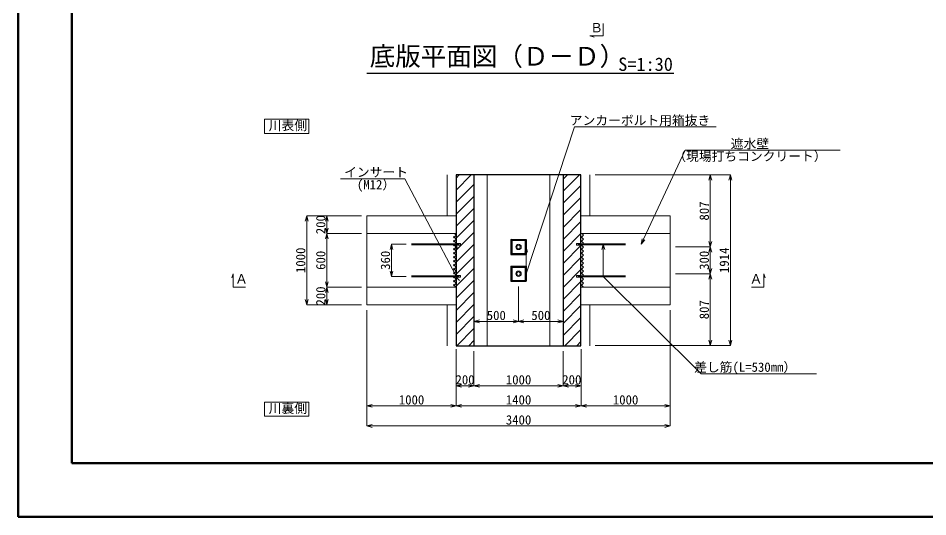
# Model space of a CAD drawing. Header units: millimetres. Extents: x 0 to 25230, y 0 to 17820.
# Drawn here: x 0 to 10200, y 0 to 5591 of the extents above; entities that cross this region are included whole.
import ezdxf
from ezdxf import colors
from ezdxf.entities.mleader import LeaderData, LeaderLine
from ezdxf.enums import TextEntityAlignment as Align
from ezdxf.math import Vec2, Vec3

# ---------------------------------------------------------------- set-up
doc = ezdxf.new("R2010")
doc.units = ezdxf.units.MM
doc.header["$LTSCALE"] = 30
doc.linetypes.add('HIDDEN2', pattern=[4.7625, 3.175, -1.5875])
for name, color, linetype, lineweight in [('0その他', 7, 'Continuous', 13), ('0寸法', 7, 'Continuous', 5), ('0文字', 41, 'Continuous', 5), ('1Pca-BOX', 3, 'Continuous', 25), ('1アンカーボルト孔', 30, 'Continuous', 13), ('1打継ぎ処理', 8, 'Continuous', 9), ('1箱抜き・可とう切欠', 30, 'Continuous', 25), ('2均し基礎コンクリート', 140, 'Continuous', 13), ('2現場打ち・増しコン', 1, 'HIDDEN2', 13), ('3インサート', 32, 'Continuous', 13), ('3差し筋', 71, 'Continuous', 25), ('4鉄筋補助', 8, 'Continuous', 5), ('D-TTL', 2, 'Continuous', 50)]:
    doc.layers.add(name, color=color, linetype=linetype, lineweight=lineweight)
doc.layers.add('0タイトル', color=7, linetype='Continuous')
doc.styles.get("Standard").update_dxf_attribs({"font": 'MS Gothic.ttf'})
doc.styles.add('寸法文字', font='MS Gothic.ttf')
doc.dimstyles.get("Standard").update_dxf_attribs({"dimscale": 30, "dimtxt": 3.5, "dimasz": 2, "dimexe": 0, "dimexo": 2, "dimgap": 0.5, "dimtad": 1, "dimdec": 0, "dimzin": 1, "dimdsep": 46, "dimtxsty": '寸法文字', "dimblk": 'OPEN30', "dimcen": 2.5, "dimclrd": 256, "dimclre": 256, "dimclrt": 256, "dimadec": 0, "dimazin": 0, "dimtfac": 1, "dimtdec": 0, "dimtmove": 0, "dimatfit": 3, "dimldrblk": 'OPEN30', "dimfxl": 1, "dimlwd": -1, "dimlwe": -1, "dimarcsym": 0})

# ---------------------------------------------------------------- blocks, each defined once
blk = doc.blocks.new('アンカーボルト箱抜_平面')
at = {"layer": '1アンカーボルト孔'}
for radius in [30, 20]:
    blk.add_circle((0, 0), radius, dxfattribs=at)
at = {"layer": '1箱抜き・可とう切欠'}
for p, q in [((-85, -85), (-85, 85)), ((-85, 85), (85, 85)), ((-75, 75), (-85, 85)), ((-75, -75), (-75, 75)), ((-75, 75), (75, 75)), ((75, 75), (85, 85)), ((75, -75), (75, 75)), ((85, -85), (85, 85)), ((-75, -75), (-85, -85)), ((-85, -85), (85, -85)), ((-75, -75), (75, -75)), ((75, -75), (85, -85))]:
    blk.add_line(p, q, dxfattribs=at)
blk = doc.blocks.new('A$C357E2984')
at = {"layer": '3インサート'}
for p, q in [((-50, 9.5), (0, 9.5)), ((-50, -9.5), (-50, 9.5)), ((-30, 6.5), (0, 6.5)), ((-30, -6.5), (-30, 6.5)), ((0, 9.5), (0, -9.5)), ((0, -9.5), (-50, -9.5)), ((0, -6.5), (-30, -6.5))]:
    blk.add_line(p, q, dxfattribs=at)
blk = doc.blocks.new('_Open30')
at = {"color": 0, "linetype": 'ByBlock', "lineweight": -2}
for p, q in [((-1, 0.27), (0, 0)), ((0, 0), (-1, -0.27)), ((0, 0), (-1, 0))]:
    blk.add_line(p, q, dxfattribs=at)
blk = doc.blocks.new('*D49')
at = {"layer": '0寸法', "transparency": 16777216}
for p, q in [((4351, 3056), (4186, 3056)), ((4186, 2996), (4186, 2756)), ((4351, 2696), (4186, 2696))]:
    blk.add_line(p, q, dxfattribs=at)
at = {"layer": 'Defpoints', "color": 0, "transparency": 16777216}
for p in [(4411, 3056), (4186, 2696), (4411, 2696)]:
    blk.add_point(p, dxfattribs=at)
at = {"layer": '0寸法', "transparency": 16777216, "xscale": 60, "yscale": 60, "zscale": 60}
for p, rotation in [((4186, 3056), 90), ((4186, 2696), 270)]:
    blk.add_blockref('_Open30', p, dxfattribs=dict(at, rotation=rotation))
at = {"layer": '0寸法', "transparency": 16777216, "insert": (4118, 2876), "char_height": 105, "attachment_point": 5, "rotation": 90, "style": '寸法文字'}
blk.add_mtext('360', dxfattribs=at)
blk = doc.blocks.new('*D50')
at = {"layer": '0寸法', "transparency": 16777216}
for p, q in [((3851, 3176), (3461, 3176)), ((3461, 3116), (3461, 2636)), ((3851, 2576), (3461, 2576))]:
    blk.add_line(p, q, dxfattribs=at)
at = {"layer": 'Defpoints', "color": 0, "transparency": 16777216}
for p in [(3911, 3176), (3461, 2576), (3911, 2576)]:
    blk.add_point(p, dxfattribs=at)
at = {"layer": '0寸法', "transparency": 16777216, "xscale": 60, "yscale": 60, "zscale": 60}
for p, rotation in [((3461, 3176), 90), ((3461, 2576), 270)]:
    blk.add_blockref('_Open30', p, dxfattribs=dict(at, rotation=rotation))
at = {"layer": '0寸法', "transparency": 16777216, "insert": (3393, 2876), "char_height": 105, "attachment_point": 5, "rotation": 90, "style": '寸法文字'}
blk.add_mtext('600', dxfattribs=at)
blk = doc.blocks.new('*D51')
at = {"layer": '0寸法', "transparency": 16777216}
for p, q in [((3911, 2316), (3911, 1244)), ((4911, 1878), (4911, 1244)), ((4851, 1244), (3971, 1244))]:
    blk.add_line(p, q, dxfattribs=at)
at = {"layer": 'Defpoints', "color": 0, "transparency": 16777216}
for p in [(3911, 2376), (4911, 1938), (3911, 1244)]:
    blk.add_point(p, dxfattribs=at)
at = {"layer": '0寸法', "transparency": 16777216, "xscale": 60, "yscale": 60, "zscale": 60, "rotation": 180}
blk.add_blockref('_Open30', (3911, 1244), dxfattribs=at)
at = {"layer": '0寸法', "transparency": 16777216, "xscale": 60, "yscale": 60, "zscale": 60}
blk.add_blockref('_Open30', (4911, 1244), dxfattribs=at)
at = {"layer": '0寸法', "transparency": 16777216, "insert": (4411, 1311), "char_height": 105, "attachment_point": 5, "style": '寸法文字'}
blk.add_mtext('1000', dxfattribs=at)
blk = doc.blocks.new('*D46')
at = {"layer": '0寸法', "transparency": 16777216}
for p, q in [((3851, 2576), (3461, 2576)), ((3461, 2516), (3461, 2436)), ((3851, 2376), (3461, 2376))]:
    blk.add_line(p, q, dxfattribs=at)
at = {"layer": 'Defpoints', "color": 0, "transparency": 16777216}
for p in [(3911, 2576), (3461, 2376), (3911, 2376)]:
    blk.add_point(p, dxfattribs=at)
at = {"layer": '0寸法', "transparency": 16777216, "xscale": 60, "yscale": 60, "zscale": 60}
for p, rotation in [((3461, 2576), 90), ((3461, 2376), 270)]:
    blk.add_blockref('_Open30', p, dxfattribs=dict(at, rotation=rotation))
at = {"layer": '0寸法', "transparency": 16777216, "insert": (3393, 2476), "char_height": 105, "attachment_point": 5, "rotation": 90, "style": '寸法文字'}
blk.add_mtext('200', dxfattribs=at)
blk = doc.blocks.new('*D47')
at = {"layer": '0寸法', "transparency": 16777216}
for p, q in [((3851, 3376), (3461, 3376)), ((3461, 3236), (3461, 3316)), ((3851, 3176), (3461, 3176))]:
    blk.add_line(p, q, dxfattribs=at)
at = {"layer": 'Defpoints', "color": 0, "transparency": 16777216}
for p in [(3461, 3376), (3911, 3376), (3911, 3176)]:
    blk.add_point(p, dxfattribs=at)
at = {"layer": '0寸法', "transparency": 16777216, "xscale": 60, "yscale": 60, "zscale": 60}
for p, rotation in [((3461, 3376), 90), ((3461, 3176), 270)]:
    blk.add_blockref('_Open30', p, dxfattribs=dict(at, rotation=rotation))
at = {"layer": '0寸法', "transparency": 16777216, "insert": (3393, 3276), "char_height": 105, "attachment_point": 5, "rotation": 90, "style": '寸法文字'}
blk.add_mtext('200', dxfattribs=at)
blk = doc.blocks.new('*D48')
at = {"layer": '0寸法', "transparency": 16777216}
for p, q in [((3851, 3376), (3236, 3376)), ((3236, 3316), (3236, 2436)), ((3851, 2376), (3236, 2376))]:
    blk.add_line(p, q, dxfattribs=at)
at = {"layer": 'Defpoints', "color": 0, "transparency": 16777216}
for p in [(3911, 3376), (3236, 2376), (3911, 2376)]:
    blk.add_point(p, dxfattribs=at)
at = {"layer": '0寸法', "transparency": 16777216, "xscale": 60, "yscale": 60, "zscale": 60}
for p, rotation in [((3236, 3376), 90), ((3236, 2376), 270)]:
    blk.add_blockref('_Open30', p, dxfattribs=dict(at, rotation=rotation))
at = {"layer": '0寸法', "transparency": 16777216, "insert": (3168, 2876), "char_height": 105, "attachment_point": 5, "rotation": 90, "style": '寸法文字'}
blk.add_mtext('1000', dxfattribs=at)
blk = doc.blocks.new('*D52')
at = {"layer": '0寸法', "transparency": 16777216}
for p, q in [((7311, 2316), (7311, 1244)), ((6311, 1878), (6311, 1244)), ((7251, 1244), (6371, 1244))]:
    blk.add_line(p, q, dxfattribs=at)
at = {"layer": 'Defpoints', "color": 0, "transparency": 16777216}
for p in [(7311, 2376), (6311, 1938), (6311, 1244)]:
    blk.add_point(p, dxfattribs=at)
at = {"layer": '0寸法', "transparency": 16777216, "xscale": 60, "yscale": 60, "zscale": 60, "rotation": 180}
blk.add_blockref('_Open30', (6311, 1244), dxfattribs=at)
at = {"layer": '0寸法', "transparency": 16777216, "xscale": 60, "yscale": 60, "zscale": 60}
blk.add_blockref('_Open30', (7311, 1244), dxfattribs=at)
at = {"layer": '0寸法', "transparency": 16777216, "insert": (6811, 1311), "char_height": 105, "attachment_point": 5, "style": '寸法文字'}
blk.add_mtext('1000', dxfattribs=at)
blk = doc.blocks.new('*D53')
at = {"layer": '0寸法', "transparency": 16777216}
for p, q in [((7371, 2726), (7761, 2726)), ((7761, 1979), (7761, 2666)), ((6471, 1919), (7761, 1919))]:
    blk.add_line(p, q, dxfattribs=at)
at = {"layer": 'Defpoints', "color": 0, "transparency": 16777216}
for p in [(7311, 2726), (7761, 2726), (6411, 1919)]:
    blk.add_point(p, dxfattribs=at)
at = {"layer": '0寸法', "transparency": 16777216, "xscale": 60, "yscale": 60, "zscale": 60}
for p, rotation in [((7761, 2726), 90), ((7761, 1919), 270)]:
    blk.add_blockref('_Open30', p, dxfattribs=dict(at, rotation=rotation))
at = {"layer": '0寸法', "transparency": 16777216, "insert": (7693, 2322), "char_height": 105, "attachment_point": 5, "rotation": 90, "style": '寸法文字'}
blk.add_mtext('807', dxfattribs=at)
blk = doc.blocks.new('*D54')
at = {"layer": '0寸法', "transparency": 16777216}
for p, q in [((6471, 3833), (7986, 3833)), ((7986, 1979), (7986, 3773)), ((6471, 1919), (7986, 1919))]:
    blk.add_line(p, q, dxfattribs=at)
at = {"layer": 'Defpoints', "color": 0, "transparency": 16777216}
for p in [(6411, 3833), (7986, 3833), (6411, 1919)]:
    blk.add_point(p, dxfattribs=at)
at = {"layer": '0寸法', "transparency": 16777216, "xscale": 60, "yscale": 60, "zscale": 60}
for p, rotation in [((7986, 3833), 90), ((7986, 1919), 270)]:
    blk.add_blockref('_Open30', p, dxfattribs=dict(at, rotation=rotation))
at = {"layer": '0寸法', "transparency": 16777216, "insert": (7918, 2876), "char_height": 105, "attachment_point": 5, "rotation": 90, "style": '寸法文字'}
blk.add_mtext('1914', dxfattribs=at)
blk = doc.blocks.new('*D55')
at = {"layer": '0寸法', "transparency": 16777216}
for p, q in [((6471, 3833), (7761, 3833)), ((7761, 3086), (7761, 3773)), ((7371, 3026), (7761, 3026))]:
    blk.add_line(p, q, dxfattribs=at)
at = {"layer": 'Defpoints', "color": 0, "transparency": 16777216}
for p in [(6411, 3833), (7761, 3833), (7311, 3026)]:
    blk.add_point(p, dxfattribs=at)
at = {"layer": '0寸法', "transparency": 16777216, "xscale": 60, "yscale": 60, "zscale": 60}
for p, rotation in [((7761, 3833), 90), ((7761, 3026), 270)]:
    blk.add_blockref('_Open30', p, dxfattribs=dict(at, rotation=rotation))
at = {"layer": '0寸法', "transparency": 16777216, "insert": (7693, 3429), "char_height": 105, "attachment_point": 5, "rotation": 90, "style": '寸法文字'}
blk.add_mtext('807', dxfattribs=at)
blk = doc.blocks.new('*D56')
at = {"layer": '0寸法', "transparency": 16777216}
for p, q in [((4911, 1859), (4911, 1244)), ((6311, 1859), (6311, 1244)), ((6251, 1244), (4971, 1244))]:
    blk.add_line(p, q, dxfattribs=at)
at = {"layer": 'Defpoints', "color": 0, "transparency": 16777216}
for p in [(4911, 1919), (6311, 1919), (4911, 1244)]:
    blk.add_point(p, dxfattribs=at)
at = {"layer": '0寸法', "transparency": 16777216, "xscale": 60, "yscale": 60, "zscale": 60, "rotation": 180}
blk.add_blockref('_Open30', (4911, 1244), dxfattribs=at)
at = {"layer": '0寸法', "transparency": 16777216, "xscale": 60, "yscale": 60, "zscale": 60}
blk.add_blockref('_Open30', (6311, 1244), dxfattribs=at)
at = {"layer": '0寸法', "transparency": 16777216, "insert": (5611, 1311), "char_height": 105, "attachment_point": 5, "style": '寸法文字'}
blk.add_mtext('1400', dxfattribs=at)
blk = doc.blocks.new('*D57')
at = {"layer": '0寸法', "transparency": 16777216}
for p, q in [((4911, 1859), (4911, 1469)), ((5111, 1859), (5111, 1469)), ((4971, 1469), (5051, 1469))]:
    blk.add_line(p, q, dxfattribs=at)
at = {"layer": 'Defpoints', "color": 0, "transparency": 16777216}
for p in [(4911, 1919), (5111, 1919), (5111, 1469)]:
    blk.add_point(p, dxfattribs=at)
at = {"layer": '0寸法', "transparency": 16777216, "xscale": 60, "yscale": 60, "zscale": 60, "rotation": 180}
blk.add_blockref('_Open30', (4911, 1469), dxfattribs=at)
at = {"layer": '0寸法', "transparency": 16777216, "xscale": 60, "yscale": 60, "zscale": 60}
blk.add_blockref('_Open30', (5111, 1469), dxfattribs=at)
at = {"layer": '0寸法', "transparency": 16777216, "insert": (5011, 1536), "char_height": 105, "attachment_point": 5, "style": '寸法文字'}
blk.add_mtext('200', dxfattribs=at)
blk = doc.blocks.new('*D58')
at = {"layer": '0寸法', "transparency": 16777216}
for p, q in [((5111, 1859), (5111, 1469)), ((6111, 1859), (6111, 1469)), ((5171, 1469), (6051, 1469))]:
    blk.add_line(p, q, dxfattribs=at)
at = {"layer": 'Defpoints', "color": 0, "transparency": 16777216}
for p in [(5111, 1919), (6111, 1919), (6111, 1469)]:
    blk.add_point(p, dxfattribs=at)
at = {"layer": '0寸法', "transparency": 16777216, "xscale": 60, "yscale": 60, "zscale": 60, "rotation": 180}
blk.add_blockref('_Open30', (5111, 1469), dxfattribs=at)
at = {"layer": '0寸法', "transparency": 16777216, "xscale": 60, "yscale": 60, "zscale": 60}
blk.add_blockref('_Open30', (6111, 1469), dxfattribs=at)
at = {"layer": '0寸法', "transparency": 16777216, "insert": (5611, 1536), "char_height": 105, "attachment_point": 5, "style": '寸法文字'}
blk.add_mtext('1000', dxfattribs=at)
blk = doc.blocks.new('*D59')
at = {"layer": '0寸法', "transparency": 16777216}
for p, q in [((6111, 1859), (6111, 1469)), ((6311, 1859), (6311, 1469)), ((6171, 1469), (6251, 1469))]:
    blk.add_line(p, q, dxfattribs=at)
at = {"layer": 'Defpoints', "color": 0, "transparency": 16777216}
for p in [(6111, 1919), (6311, 1919), (6311, 1469)]:
    blk.add_point(p, dxfattribs=at)
at = {"layer": '0寸法', "transparency": 16777216, "xscale": 60, "yscale": 60, "zscale": 60, "rotation": 180}
blk.add_blockref('_Open30', (6111, 1469), dxfattribs=at)
at = {"layer": '0寸法', "transparency": 16777216, "xscale": 60, "yscale": 60, "zscale": 60}
blk.add_blockref('_Open30', (6311, 1469), dxfattribs=at)
at = {"layer": '0寸法', "transparency": 16777216, "insert": (6208, 1536), "char_height": 105, "attachment_point": 5, "style": '寸法文字'}
blk.add_mtext('200', dxfattribs=at)
blk = doc.blocks.new('*D60')
at = {"layer": '0寸法', "transparency": 16777216}
for p, q in [((3911, 2316), (3911, 1019)), ((7311, 2316), (7311, 1019)), ((7251, 1019), (3971, 1019))]:
    blk.add_line(p, q, dxfattribs=at)
at = {"layer": 'Defpoints', "color": 0, "transparency": 16777216}
for p in [(3911, 2376), (7311, 2376), (3911, 1019)]:
    blk.add_point(p, dxfattribs=at)
at = {"layer": '0寸法', "transparency": 16777216, "xscale": 60, "yscale": 60, "zscale": 60, "rotation": 180}
blk.add_blockref('_Open30', (3911, 1019), dxfattribs=at)
at = {"layer": '0寸法', "transparency": 16777216, "xscale": 60, "yscale": 60, "zscale": 60}
blk.add_blockref('_Open30', (7311, 1019), dxfattribs=at)
at = {"layer": '0寸法', "transparency": 16777216, "insert": (5611, 1086), "char_height": 105, "attachment_point": 5, "style": '寸法文字'}
blk.add_mtext('3400', dxfattribs=at)
blk = doc.blocks.new('*D61')
at = {"layer": '0寸法', "transparency": 16777216}
for p, q in [((5111, 2581), (5111, 2191)), ((5611, 2581), (5611, 2191)), ((5171, 2191), (5551, 2191))]:
    blk.add_line(p, q, dxfattribs=at)
at = {"layer": 'Defpoints', "color": 0, "transparency": 16777216}
for p in [(5111, 2641), (5611, 2641), (5611, 2191)]:
    blk.add_point(p, dxfattribs=at)
at = {"layer": '0寸法', "transparency": 16777216, "xscale": 60, "yscale": 60, "zscale": 60, "rotation": 180}
blk.add_blockref('_Open30', (5111, 2191), dxfattribs=at)
at = {"layer": '0寸法', "transparency": 16777216, "xscale": 60, "yscale": 60, "zscale": 60}
blk.add_blockref('_Open30', (5611, 2191), dxfattribs=at)
at = {"layer": '0寸法', "transparency": 16777216, "insert": (5361, 2258), "char_height": 105, "attachment_point": 5, "style": '寸法文字'}
blk.add_mtext('500', dxfattribs=at)
blk = doc.blocks.new('*D62')
at = {"layer": '0寸法', "transparency": 16777216}
for p, q in [((5611, 2581), (5611, 2191)), ((6111, 2581), (6111, 2191)), ((5671, 2191), (6051, 2191))]:
    blk.add_line(p, q, dxfattribs=at)
at = {"layer": 'Defpoints', "color": 0, "transparency": 16777216}
for p in [(5611, 2641), (6111, 2641), (6111, 2191)]:
    blk.add_point(p, dxfattribs=at)
at = {"layer": '0寸法', "transparency": 16777216, "xscale": 60, "yscale": 60, "zscale": 60, "rotation": 180}
blk.add_blockref('_Open30', (5611, 2191), dxfattribs=at)
at = {"layer": '0寸法', "transparency": 16777216, "xscale": 60, "yscale": 60, "zscale": 60}
blk.add_blockref('_Open30', (6111, 2191), dxfattribs=at)
at = {"layer": '0寸法', "transparency": 16777216, "insert": (5861, 2258), "char_height": 105, "attachment_point": 5, "style": '寸法文字'}
blk.add_mtext('500', dxfattribs=at)
blk = doc.blocks.new('*D81')
at = {"layer": '0寸法', "transparency": 16777216}
for p, q in [((7371, 3026), (7761, 3026)), ((7761, 2786), (7761, 2966)), ((7371, 2726), (7761, 2726))]:
    blk.add_line(p, q, dxfattribs=at)
at = {"layer": 'Defpoints', "color": 0, "transparency": 16777216}
for p in [(7311, 3026), (7761, 3026), (7311, 2726)]:
    blk.add_point(p, dxfattribs=at)
at = {"layer": '0寸法', "transparency": 16777216, "xscale": 60, "yscale": 60, "zscale": 60}
for p, rotation in [((7761, 3026), 90), ((7761, 2726), 270)]:
    blk.add_blockref('_Open30', p, dxfattribs=dict(at, rotation=rotation))
at = {"layer": '0寸法', "transparency": 16777216, "insert": (7693, 2876), "char_height": 105, "attachment_point": 5, "rotation": 90, "style": '寸法文字'}
blk.add_mtext('300', dxfattribs=at)

msp = doc.modelspace()

# ---------------------------------------------------------------- hatches: boundary and pattern name
at = {"layer": '0その他'}
h = msp.add_hatch(dxfattribs=at)
h.set_pattern_fill('ANSI31', color=256, scale=30)
h.set_pattern_definition([(45, (-54099.48, 15.335), (-67.35192, 67.35192), [])])
h.paths.add_polyline_path([(4910.6, 1918.67), (5110.6, 1918.67), (5110.6, 3832.67), (4910.6, 3832.67)])
h.paths.add_polyline_path([(6310.6, 3832.67), (6110.6, 3832.67), (6110.6, 1918.67), (6310.6, 1918.67)])
at = {"layer": '1打継ぎ処理'}
h = msp.add_hatch(dxfattribs=at)
h.set_pattern_fill('ANSI37', color=256, scale=10)
h.set_pattern_definition([(45, (-104559.484, 15.335), (-22.45064, 22.45064), []), (135, (-104559.484, 15.335), (-22.45064, -22.45064), [])])
h.paths.add_polyline_path([(4910.6, 3175.67), (4880.6, 3175.67), (4880.6, 2575.67), (4910.6, 2575.67)])
h = msp.add_hatch(dxfattribs=at)
h.set_pattern_fill('ANSI37', color=256, scale=10)
h.set_pattern_definition([(45, (-103129.484, 15.335), (-22.45064, 22.45064), []), (135, (-103129.484, 15.335), (-22.45064, -22.45064), [])])
h.paths.add_polyline_path([(6340.6, 3175.67), (6310.6, 3175.67), (6310.6, 2575.67), (6340.6, 2575.67)])

# ---------------------------------------------------------------- linework, layer by layer
at = {"layer": '0タイトル'}
msp.add_line((3909.54, 4975.46), (7350.56, 4975.46), dxfattribs=at)
at = {"layer": '0文字'}
for points in [[(6560.6, 5530.79), (6560.6, 5391.69), (6410.02, 5391.69), (6458.49, 5377.03)], [(2549.7, 2575.67), (2410.6, 2575.67), (2410.6, 2726.25), (2395.93, 2677.77)], [(8221.5, 2575.67), (8360.6, 2575.67), (8360.6, 2726.25), (8375.26, 2677.77)]]:
    msp.add_lwpolyline(points, dxfattribs=at)
for points in [[(2760.6, 4458.07), (3260.6, 4458.07), (3260.6, 4299.62), (2760.6, 4299.62)], [(2760.6, 1286.86), (3260.6, 1286.86), (3260.6, 1128.41), (2760.6, 1128.41)]]:
    msp.add_lwpolyline(points, close=True, dxfattribs=at)
at = {"layer": '1Pca-BOX'}
for p, q in [((5110.6, 3832.67), (5110.6, 1918.67)), ((6110.6, 3832.67), (6110.6, 1918.67))]:
    msp.add_line(p, q, dxfattribs=at)
at = {"layer": '1Pca-BOX', "lineweight": 9}
for p, q in [((5260.6, 3832.67), (5260.6, 1918.67)), ((5960.6, 3832.67), (5960.6, 1918.67))]:
    msp.add_line(p, q, dxfattribs=at)
at = {"layer": '1Pca-BOX'}
msp.add_lwpolyline([(4910.6, 1918.67), (6310.6, 1918.67), (6310.6, 3832.67), (4910.6, 3832.67)], close=True, dxfattribs=at)
at = {"layer": '1打継ぎ処理'}
msp.add_line((4910.6, 2686.17), (4947.55, 2651.37), dxfattribs=at)
at = {"layer": '2均し基礎コンクリート', "linetype": 'ByBlock'}
for p, q in [((4810.6, 3375.67), (4810.6, 3832.67)), ((6410.6, 3375.67), (6410.6, 3832.67)), ((4810.6, 1918.67), (4810.6, 2375.67)), ((6410.6, 1918.67), (6410.6, 2375.67))]:
    msp.add_line(p, q, dxfattribs=at)
at = {"layer": '2現場打ち・増しコン', "linetype": 'ByBlock'}
for p, q in [((3910.6, 2375.67), (3910.6, 3375.67)), ((7310.6, 2375.67), (7310.6, 3375.67)), ((3910.6, 3175.67), (4910.6, 3175.67)), ((7310.6, 3175.67), (6310.6, 3175.67)), ((4910.6, 2575.67), (3910.6, 2575.67)), ((6310.6, 2575.67), (7310.6, 2575.67))]:
    msp.add_line(p, q, dxfattribs=at)
for points in [[(3910.6, 3375.67), (4910.6, 3375.67)], [(6310.6, 3375.67), (7310.6, 3375.67)], [(3910.6, 2375.67), (4910.6, 2375.67)], [(6310.6, 2375.67), (7310.6, 2375.67)]]:
    msp.add_lwpolyline(points, dxfattribs=at)
at = {"layer": '3差し筋'}
for p, q in [((4910.6, 3055.67), (4410.6, 3055.67)), ((6310.6, 3055.67), (6810.6, 3055.67)), ((4910.6, 2695.67), (4410.6, 2695.67)), ((6310.6, 2695.67), (6810.6, 2695.67))]:
    msp.add_line(p, q, dxfattribs=at)
at = {"layer": '4鉄筋補助'}
for p, q in [((4910.6, 3062.17), (4410.6, 3062.17)), ((6310.6, 3062.17), (6810.6, 3062.17)), ((4910.6, 3049.17), (4410.6, 3049.17)), ((6310.6, 3049.17), (6810.6, 3049.17)), ((4910.6, 2702.17), (4410.6, 2702.17)), ((4910.6, 2689.17), (4410.6, 2689.17)), ((6310.6, 2702.17), (6810.6, 2702.17)), ((6310.6, 2689.17), (6810.6, 2689.17))]:
    msp.add_line(p, q, dxfattribs=at)
at = {"layer": 'D-TTL'}
for points in [[(0, 0), (25230, 0), (25230, 17820), (0, 17820)], [(600, 600), (24630, 600), (24630, 17220), (600, 17220)]]:
    msp.add_lwpolyline(points, close=True, dxfattribs=at)

# ---------------------------------------------------------------- block references
at = {"layer": '1アンカーボルト孔', "rotation": 270}
for p in [(5610.6, 3025.67), (5610.6, 2725.67)]:
    msp.add_blockref('アンカーボルト箱抜_平面', p, dxfattribs=at)
at = {"layer": '3インサート', "xscale": -1}
msp.add_blockref('A$C357E2984', (4910.6, 3055.67), dxfattribs=at)
at = {"layer": '3インサート'}
msp.add_blockref('A$C357E2984', (6310.6, 3055.67), dxfattribs=at)
at = {"layer": '3インサート', "rotation": 180}
msp.add_blockref('A$C357E2984', (4910.6, 2695.67), dxfattribs=at)
at = {"layer": '3インサート', "xscale": -1, "rotation": 180}
msp.add_blockref('A$C357E2984', (6310.6, 2695.67), dxfattribs=at)

# ---------------------------------------------------------------- texts
at = {"layer": '0タイトル', "style": '寸法文字'}
msp.add_text('底版平面図（Ｄ－Ｄ）', height=210, dxfattribs=at).set_placement((5373.42, 4996.01), align=Align.BOTTOM_CENTER)
msp.add_text('S=1:30', height=150, dxfattribs=at).set_placement((6728.95, 4999.92))
at = {"layer": '0文字'}
for s, p in [('Ｂ', (6413.67, 5431.99)), ('川表側', (2809.36, 4335.19)), ('Ａ', (2432.35, 2615.96)), ('Ａ', (8202.4, 2615.96)), ('川裏側', (2809.36, 1163.98))]:
    msp.add_text(s, height=105, dxfattribs=at).set_placement(p)

# ---------------------------------------------------------------- dimensions: what is measured, and where the dimension line sits
at = {"layer": '0寸法'}
for base, p1, p2, angle, picture, middle in [((7985.6, 3832.67), (6410.6, 1918.67), (6410.6, 3832.67), 90, '*D54', (7918.1, 2875.67)), ((7760.6, 3832.67), (7310.6, 3025.67), (6410.6, 3832.67), 90, '*D55', (7693.1, 3429.17)), ((3235.6, 2375.67), (3910.6, 3375.67), (3910.6, 2375.67), 90, '*D48', (3168.1, 2875.67)), ((3460.6, 2575.67), (3910.6, 3175.67), (3910.6, 2575.67), 270, '*D50', (3393.1, 2875.67)), ((4185.6, 2695.67), (4410.6, 3055.67), (4410.6, 2695.67), 90, '*D49', (4118.1, 2875.67)), ((7760.6, 3025.67), (7310.6, 2725.67), (7310.6, 3025.67), 90, '*D81', (7693.1, 2875.67)), ((7760.6, 2725.67), (6410.6, 1918.67), (7310.6, 2725.67), 90, '*D53', (7693.1, 2322.17))]:
    dim = msp.add_linear_dim(base=base, p1=p1, p2=p2, angle=angle, dimstyle='standard', dxfattribs=at)
    dim.commit()
    dim.dimension.update_dxf_attribs({"geometry": picture, "text_midpoint": middle})
for base, p1, p2, picture, middle in [((3460.6, 3375.67), (3910.6, 3175.67), (3910.6, 3375.67), '*D47', (3460.6, 3275.67)), ((3460.6, 2375.67), (3910.6, 2575.67), (3910.6, 2375.67), '*D46', (3460.6, 2475.67))]:
    dim = msp.add_linear_dim(base=base, p1=p1, p2=p2, angle=270, dimstyle='standard', dxfattribs=at)
    dim.commit()
    dim.dimension.update_dxf_attribs({"geometry": picture, "text_midpoint": middle, "dimtype": 160})
for base, p1, p2, picture, middle in [((5610.6, 2190.67), (5110.6, 2640.67), (5610.6, 2640.67), '*D61', (5360.6, 2258.17)), ((6110.6, 2190.67), (5610.6, 2640.67), (6110.6, 2640.67), '*D62', (5860.6, 2258.17)), ((3910.6, 1243.67), (4910.6, 1937.67), (3910.6, 2375.67), '*D51', (4410.6, 1311.17)), ((3910.6, 1018.67), (7310.6, 2375.67), (3910.6, 2375.67), '*D60', (5610.6, 1086.17)), ((6310.6, 1243.67), (7310.6, 2375.67), (6310.6, 1937.67), '*D52', (6810.6, 1311.17)), ((4910.6, 1243.67), (6310.6, 1918.67), (4910.6, 1918.67), '*D56', (5610.6, 1311.17)), ((6110.6, 1468.67), (5110.6, 1918.67), (6110.6, 1918.67), '*D58', (5610.6, 1536.17))]:
    dim = msp.add_linear_dim(base=base, p1=p1, p2=p2, dimstyle='standard', dxfattribs=at)
    dim.commit()
    dim.dimension.update_dxf_attribs({"geometry": picture, "text_midpoint": middle})
dim = msp.add_linear_dim(base=(5110.6, 1468.67), p1=(4910.6, 1918.67), p2=(5110.6, 1918.67), dimstyle='standard', dxfattribs=at)
dim.commit()
dim.dimension.update_dxf_attribs({"geometry": '*D57', "text_midpoint": (5010.6, 1468.67), "dimtype": 160})
dim = msp.add_linear_dim(base=(6310.6, 1468.67), p1=(6110.6, 1918.67), p2=(6310.6, 1918.67), dimstyle='standard', override={"dimtmove": 2}, dxfattribs=at)
dim.commit()
dim.dimension.update_dxf_attribs({"geometry": '*D59', "text_midpoint": (6208.35, 1536.17), "dimtype": 160})

# ---------------------------------------------------------------- leaders
at = {"layer": '0文字'}
ml = msp.add_multileader_mtext('Standard', dxfattribs=at)
ml.set_content('アンカーボルト用箱抜き', color=256, style='寸法文字')
ml.set_leader_properties(color=256, linetype='ByLayer', lineweight=-1)
ml.set_arrow_properties(name='OPEN30')
ml.build(insert=Vec2(0, 0))
ml.multileader.update_dxf_attribs({"text_left_attachment_type": 6, "text_right_attachment_type": 6, "dogleg_length": 0, "arrow_head_size": 60, "scale": 30})
ctx = ml.context
ctx.base_point, ctx.scale, ctx.char_height, ctx.arrow_head_size, ctx.landing_gap_size, ctx.plane_origin = Vec3(6236.85, 4371.91), 30, 105, 60, 0, Vec3(5401.1, 3144.1)
ctx.left_attachment, ctx.right_attachment, ctx.text_align_type = 6, 6, 1
notes = []
notes.append((ctx, [(0, (1, 1, 0), (6236.85, 4371.91), (1, 0), 0, [(1, [(5695.6, 3025.67), (5695.6, 2725.67)], 0, [])])]))
ctx.mtext.insert, ctx.mtext.alignment, ctx.mtext.line_spacing_factor, ctx.mtext.flow_direction = Vec3(6972.91, 4497.91), 2, 0.8, 5
ml = msp.add_multileader_mtext('Standard', dxfattribs=at)
ml.set_content('遮水壁\\P（現場打ちコンクリート）', color=256, style='寸法文字')
ml.set_leader_properties(color=256, linetype='ByLayer', lineweight=-1)
ml.set_arrow_properties(name='OPEN30')
ml.build(insert=Vec2(0, 0))
ml.multileader.update_dxf_attribs({"text_left_attachment_type": 6, "text_right_attachment_type": 6, "dogleg_length": 0, "arrow_head_size": 60, "scale": 30})
ctx = ml.context
ctx.base_point, ctx.scale, ctx.char_height, ctx.arrow_head_size, ctx.landing_gap_size, ctx.plane_origin = Vec3(7479.55, 4109.89), 30, 105, 60, 0, Vec3(10964.65, 3021.75)
ctx.left_attachment, ctx.right_attachment, ctx.text_align_type = 6, 6, 1
notes.append((ctx, [(0, (1, 1, 0), (7479.55, 4109.89), (1, 0), 0, [(0, [(6986.98, 3057.08)], 0, [])])]))
ctx.mtext.insert, ctx.mtext.alignment, ctx.mtext.line_spacing_factor, ctx.mtext.flow_direction = Vec3(8205.22, 4235.89), 2, 0.8, 5
ml = msp.add_multileader_mtext('Standard', dxfattribs=at)
ml.set_content('インサート\\P(M12）', color=256, style='寸法文字')
ml.set_leader_properties(color=256, linetype='ByLayer', lineweight=-1)
ml.set_arrow_properties(name='OPEN30')
ml.build(insert=Vec2(0, 0))
ml.multileader.update_dxf_attribs({"text_left_attachment_type": 6, "text_right_attachment_type": 6, "dogleg_length": 0, "arrow_head_size": 60, "scale": 30})
ctx = ml.context
ctx.base_point, ctx.scale, ctx.char_height, ctx.arrow_head_size, ctx.landing_gap_size, ctx.plane_origin = Vec3(3688, 3791.18), 30, 105, 60, 0, Vec3(7482.2, 3102.08)
ctx.left_attachment, ctx.right_attachment, ctx.text_align_type = 6, 6, 1
notes.append((ctx, [(1, (1, 1, 0), (4337.18, 3791.18), (-1, 0), 0, [(1, [(4910.6, 3059.69), (4910.6, 2699.69)], 0, [])])]))
ctx.mtext.insert, ctx.mtext.alignment, ctx.mtext.line_spacing_factor, ctx.mtext.flow_direction = Vec3(4012.59, 3917.18), 2, 0.8, 5
ml = msp.add_multileader_mtext('Standard', dxfattribs=at)
ml.set_content('差し筋(L=530mm）', color=256, style='寸法文字')
ml.set_leader_properties(color=256, linetype='ByLayer', lineweight=-1)
ml.set_arrow_properties(name='OPEN30')
ml.build(insert=Vec2(0, 0))
ml.multileader.update_dxf_attribs({"text_left_attachment_type": 6, "text_right_attachment_type": 6, "dogleg_length": 0, "arrow_head_size": 60, "scale": 30})
ctx = ml.context
ctx.base_point, ctx.scale, ctx.char_height, ctx.arrow_head_size, ctx.landing_gap_size, ctx.plane_origin = Vec3(7656.88, 1604.91), 30, 105, 60, 0, Vec3(11103.42, 1351.36)
ctx.left_attachment, ctx.right_attachment, ctx.text_align_type = 6, 6, 1
notes.append((ctx, [(0, (1, 1, 0), (7656.88, 1604.91), (1, 0), 0, [(1, [(6560.6, 3055.67), (6560.6, 2695.67)], 0, [])])]))
ctx.mtext.insert, ctx.mtext.alignment, ctx.mtext.line_spacing_factor, ctx.mtext.flow_direction = Vec3(8152.04, 1730.91), 2, 0.8, 5
for ctx, leaders in notes:
    for number, flags, end, landing, length, lines in leaders:
        leader = LeaderData()
        leader.index, (leader.has_last_leader_line, leader.has_dogleg_vector, leader.attachment_direction) = number, flags
        leader.last_leader_point, leader.dogleg_vector, leader.dogleg_length = Vec3(end), Vec3(landing), length
        for number, points, colour, breaks in lines:
            line = LeaderLine()
            line.index, line.vertices, line.color, line.breaks = number, Vec3.list(points), colors.encode_raw_color(colour), breaks
            leader.lines.append(line)
        ctx.leaders.append(leader)

doc.saveas('drawing.dxf')
